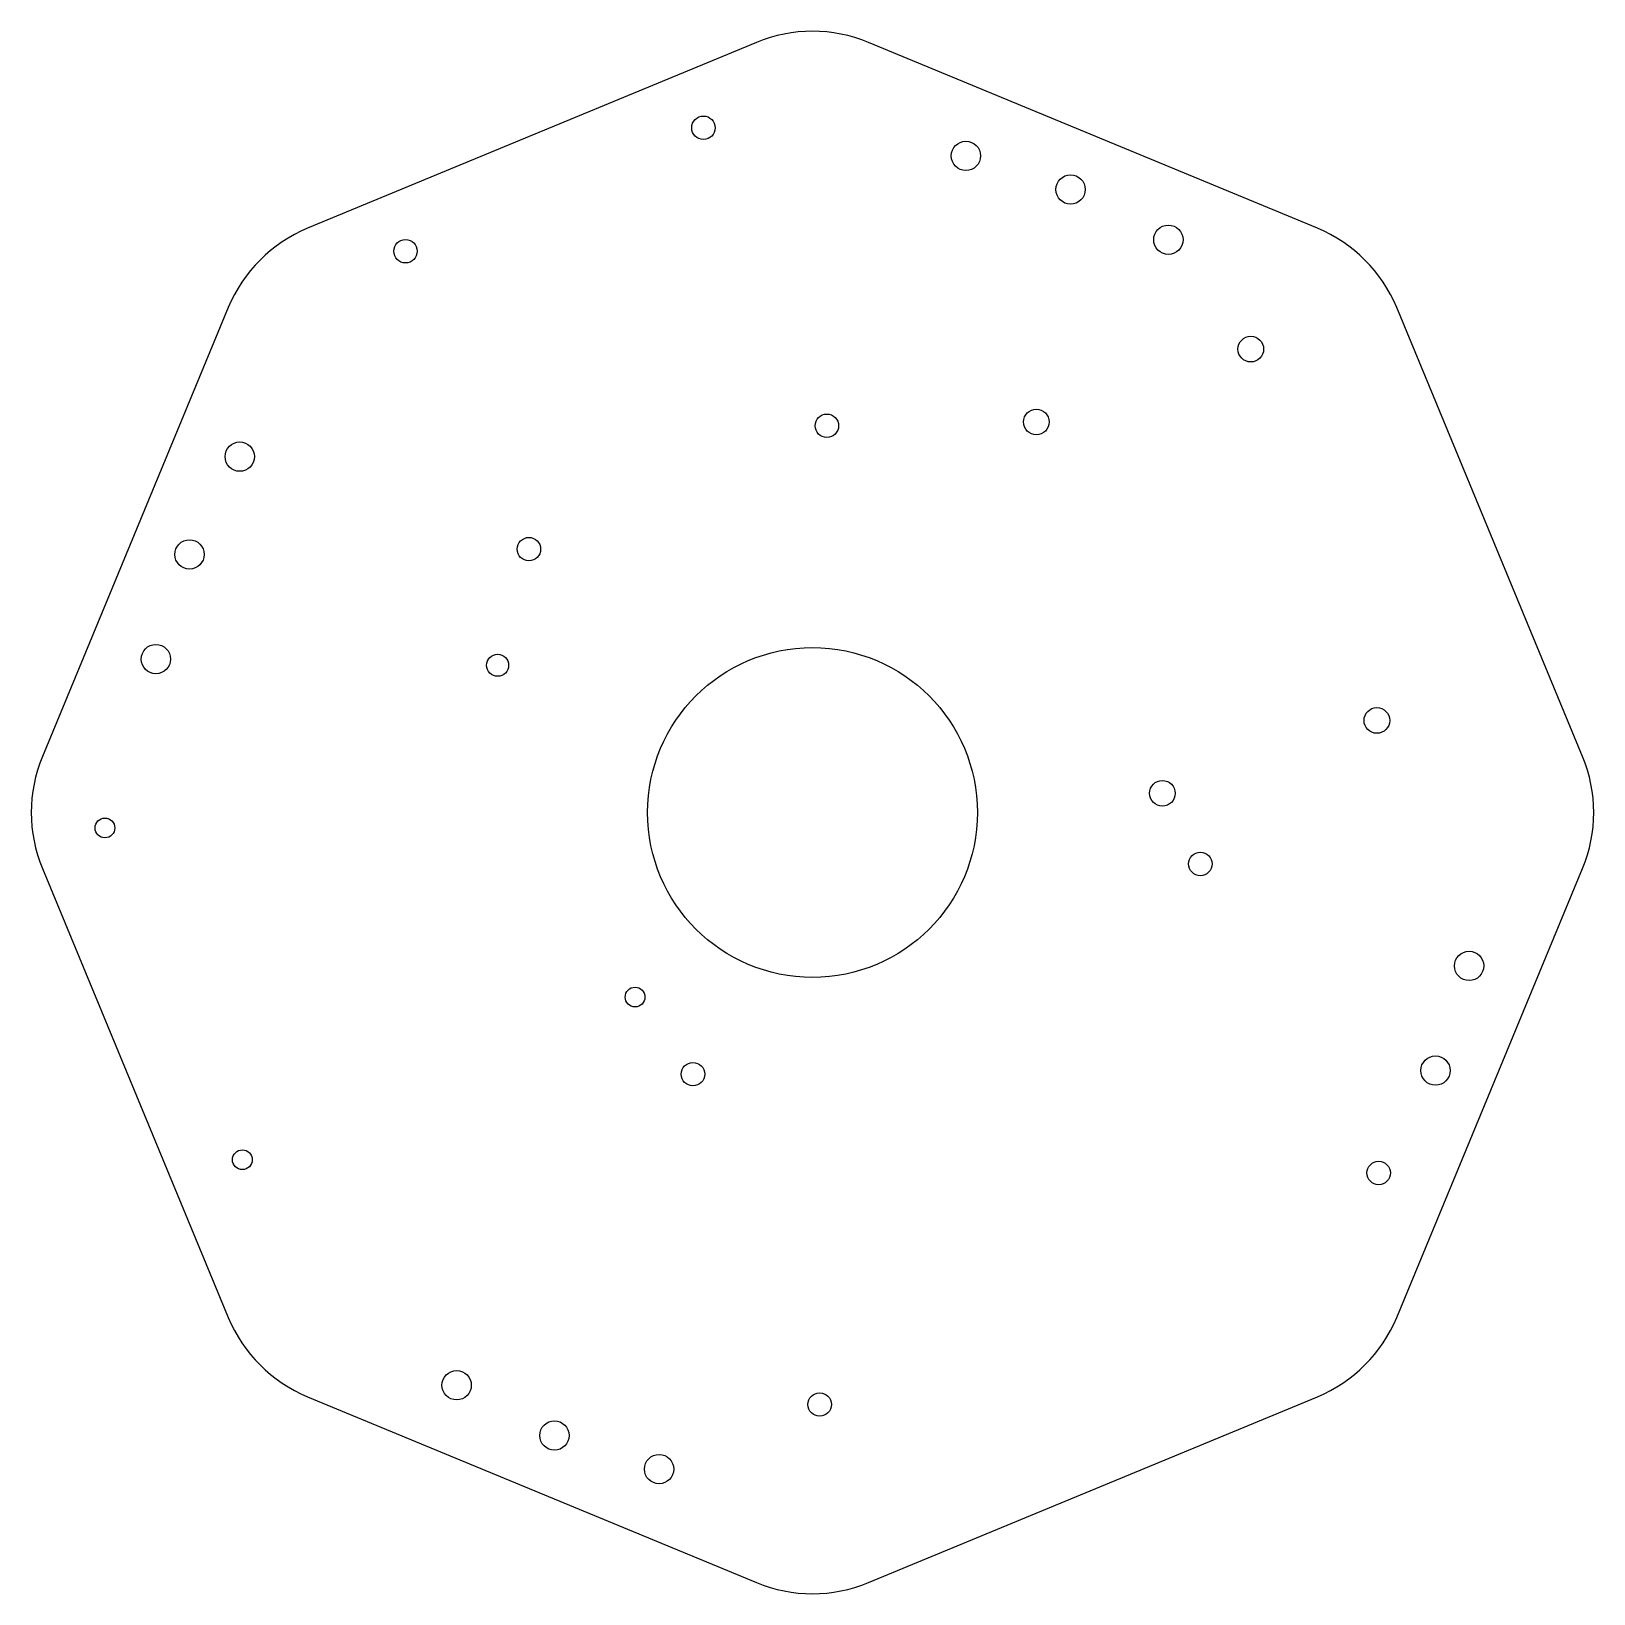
# Model space of a CAD drawing. Header units: millimetres. Extents: x -107 to 107, y -107 to 107.
import ezdxf

# ---------------------------------------------------------------- set-up
doc = ezdxf.new("R2010")
doc.units = ezdxf.units.MM

msp = doc.modelspace()

# ---------------------------------------------------------------- linework, layer by layer
at = {"color": 7, "linetype": 'Continuous', "lineweight": 25}
for p, q in [((-7.65, 105.07), (-68.88, 79.71)), ((68.88, 79.71), (7.65, 105.07)), ((-79.71, 68.88), (-105.07, 7.65)), ((105.07, 7.65), (79.71, 68.88)), ((-105.07, -7.65), (-79.71, -68.88)), ((79.71, -68.88), (105.07, -7.65)), ((-68.88, -79.71), (-7.65, -105.07)), ((7.65, -105.07), (68.88, -79.71))]:
    msp.add_line(p, q, dxfattribs=at)
for centre, radius in [((-14.88, 93.42), 1.6), ((20.93, 89.59), 2), ((35.21, 85), 2), ((48.55, 78.15), 2), ((-55.53, 76.58), 1.6), ((59.8, 63.22), 1.75), ((1.96, 52.77), 1.6), ((30.54, 53.28), 1.75), ((-78.15, 48.55), 2), ((-85, 35.21), 2), ((-38.69, 35.93), 1.6), ((-89.59, 20.93), 2), ((-42.96, 20.09), 1.5), ((0, 0), 22.5), ((77, 12.56), 1.75), ((47.74, 2.62), 1.75), ((-96.54, -2.11), 1.35), ((52.92, -7.02), 1.6), ((89.59, -20.93), 2), ((-24.21, -25.18), 1.35), ((-16.31, -35.7), 1.6), ((85, -35.21), 2), ((-77.79, -47.38), 1.35), ((77.25, -49.18), 1.6), ((-48.55, -78.15), 2), ((0.98, -80.77), 1.6), ((-35.21, -85), 2), ((-20.93, -89.59), 2)]:
    msp.add_circle(centre, radius, dxfattribs=at)
for centre, start, end in [((0, 86.59), 67.5, 112.5), ((-61.23, 61.23), 112.5, 157.5), ((61.23, 61.23), 22.5, 67.5), ((-86.59, 0), 157.5, 202.5), ((86.59, 0), 337.5, 22.5), ((-61.23, -61.23), 202.5, 247.5), ((61.23, -61.23), 292.5, 337.5), ((0, -86.59), 247.5, 292.5)]:
    msp.add_arc(centre, 20, start, end, dxfattribs=at)

doc.saveas('drawing.dxf')
